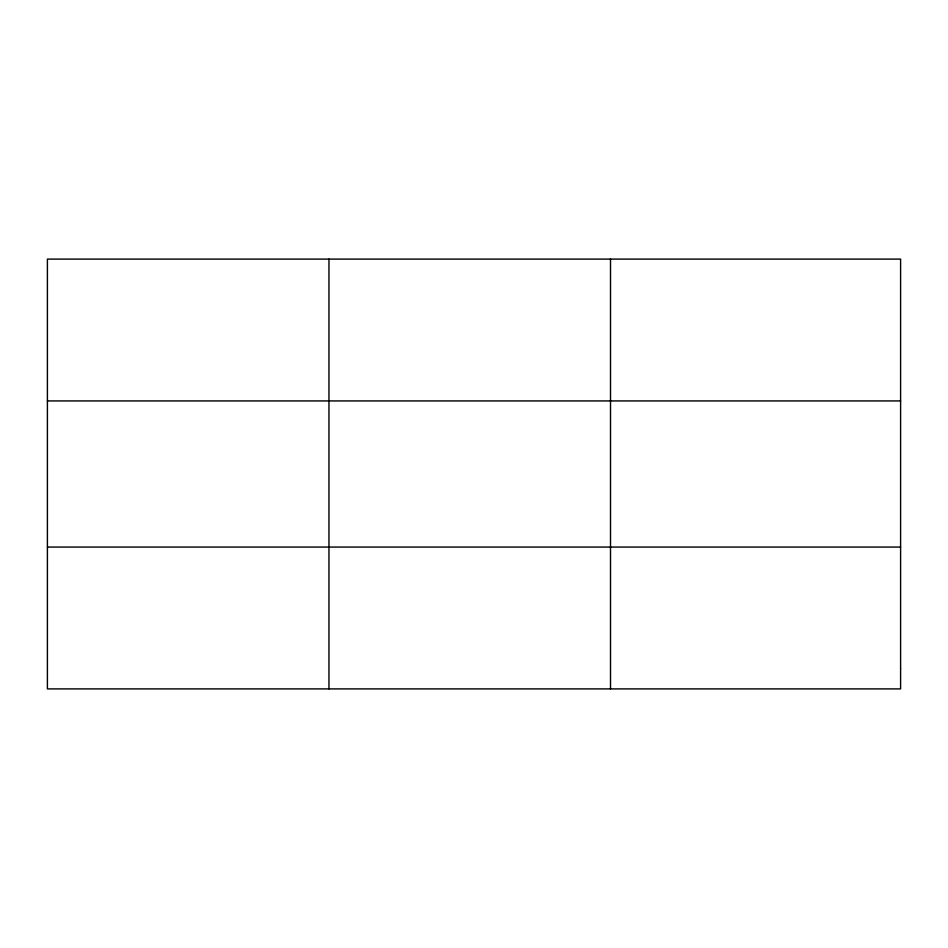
<?xml version="1.0" encoding="UTF-8"?>
<svg xmlns="http://www.w3.org/2000/svg" width="948" height="948" viewBox="0 0 948 948"><rect width="100%" height="100%" fill="white"/><g stroke="black" fill="none" stroke-linecap="round" stroke-linejoin="round"><path stroke-width="1.42" d="M328.956 688.9L328.956 259.1M610.512 688.9L610.512 259.1M47.4 400.933L900.6 400.933M47.4 547.067L900.6 547.067M900.6 668.636L900.6 688.9L47.4 688.9L47.4 259.1L900.6 259.1L900.6 668.636"/></g></svg>
